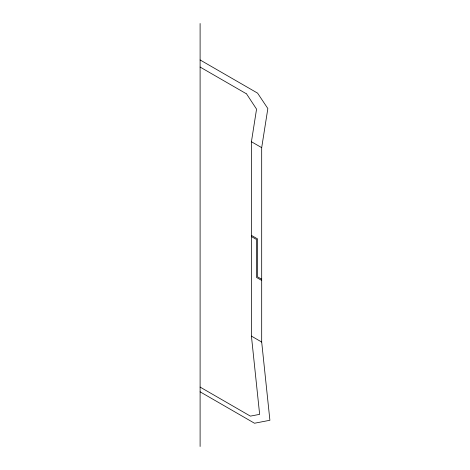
<?xml version="1.0" encoding="UTF-8"?>
<svg xmlns="http://www.w3.org/2000/svg" width="470" height="470" viewBox="0 0 470 470"><rect width="100%" height="100%" fill="white"/><g stroke="black" fill="none" stroke-linecap="round" stroke-linejoin="round"><path stroke-width="0.7" d="M200.103 387.086L250.398 416.126L259.634 414.346L251.427 336.115L251.427 141.728L256.555 109.134L246.533 93.871M200.103 391.827L254.505 423.235L269.897 420.274L261.69 342.043L261.69 147.656L267.847 108.541L257.584 93.136L200.103 59.949M200.103 67.057L246.292 93.73M251.427 141.728L261.69 147.656M251.427 235.382L257.584 238.936L257.584 276.865L261.69 279.233M251.427 236.563L256.555 239.53L256.555 277.459L261.69 280.42M251.427 336.115L261.69 342.043M200.103 23.5L200.103 446.5"/></g></svg>
